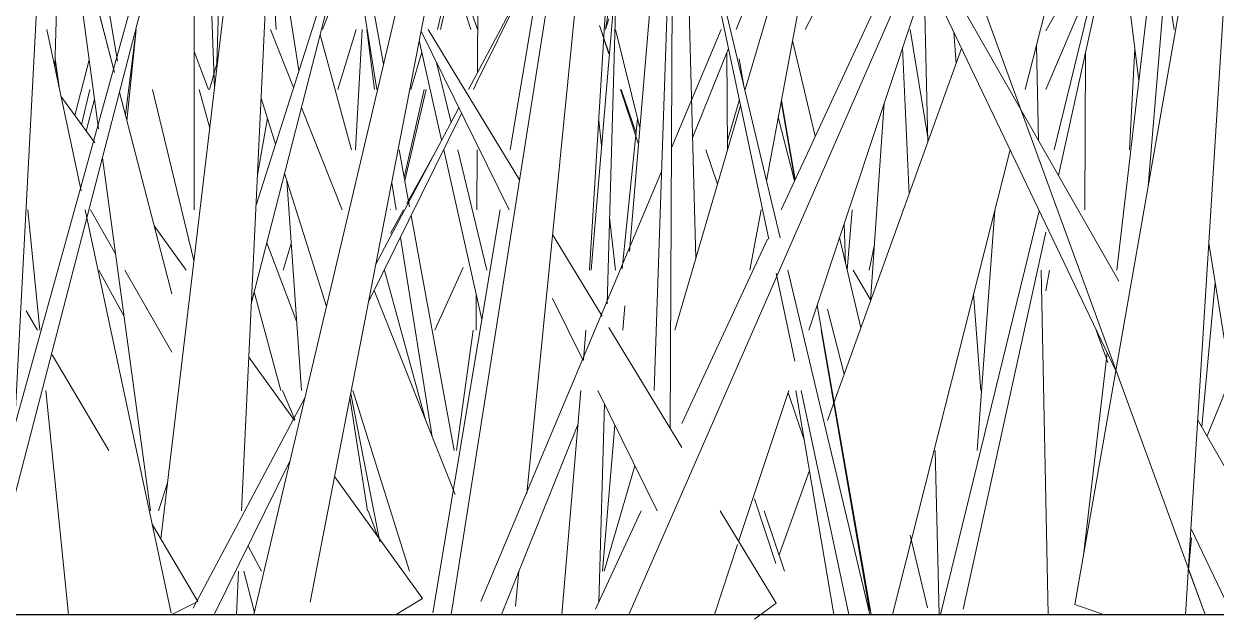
# Model space of a CAD drawing. Header units: millimetres. Extents: x -9575 to 27274, y -4387 to 11354.
# Drawn here: x -5322.4 to -5267.7, y 3047.8 to 3075.1 of the extents above; entities that cross this region are included whole.
import ezdxf

# ---------------------------------------------------------------- set-up
doc = ezdxf.new("R2010")
doc.units = ezdxf.units.MM
doc.layers.add('G-IMPT', color=8, linetype='Continuous', lineweight=9)

# ---------------------------------------------------------------- blocks, each defined once
blk = doc.blocks.new('Grass Array - 25_dwg-V51-North')
at = {"layer": 'G-IMPT'}
for p, q in [((-5294.672, 3048), (-5268.103, 3108.71)), ((-5311.859, 3048), (-5297.797, 3107.644)), ((-5300.111, 3069.306), (-5293.827, 3106.897)), ((-5325.174, 3048.158), (-5309.43, 3105.037)), ((-5310.042, 3102.624), (-5316.117, 3051.457)), ((-5302.806, 3048), (-5294.848, 3098.738)), ((-5273.064, 3098.032), (-5287.691, 3066.547)), ((-5299.823, 3097.211), (-5309.272, 3048.562)), ((-5294.473, 3096.341), (-5296.466, 3063.788)), ((-5305.911, 3073.227), (-5309.943, 3095.313)), ((-5312.086, 3094.796), (-5322.988, 3052.752)), ((-5274.234, 3048.454), (-5266.275, 3093.821)), ((-5312.424, 3052.752), (-5310.516, 3092.716)), ((-5294.643, 3064.638), (-5292.334, 3092.103)), ((-5276.496, 3072.065), (-5271.613, 3091.377)), ((-5295.734, 3089.846), (-5299.351, 3053.549)), ((-5301.602, 3072.844), (-5301.513, 3088.51)), ((-5289.331, 3072.065), (-5284.57, 3088.299)), ((-5320.546, 3087.78), (-5318.099, 3073.369)), ((-5274.979, 3068.13), (-5270.61, 3087.998)), ((-5268.254, 3048), (-5282.556, 3087.175)), ((-5285.327, 3085.859), (-5289.751, 3074.823)), ((-5271.435, 3085.76), (-5269.671, 3074.823)), ((-5266.799, 3085.508), (-5269.16, 3048)), ((-5314.588, 3066.547), (-5314.596, 3085.116)), ((-5314.588, 3066.547), (-5314.596, 3085.116)), ((-5292.445, 3084.996), (-5288.245, 3065.211)), ((-5286.426, 3061.029), (-5278.618, 3084.55)), ((-5292.126, 3084.241), (-5291.598, 3064.333)), ((-5320.98, 3073.088), (-5320.665, 3083.756)), ((-5292.776, 3056.532), (-5292.64, 3083.766)), ((-5311.968, 3062.31), (-5306.962, 3081.817)), ((-5320.502, 3081.542), (-5318.972, 3070.259)), ((-5318.246, 3072.847), (-5320.502, 3081.542)), ((-5286.593, 3074.823), (-5283.059, 3081.562)), ((-5285.926, 3081.001), (-5288.362, 3067.885)), ((-5272.381, 3080.749), (-5275.176, 3069.306)), ((-5322.825, 3056.528), (-5321.564, 3080.341)), ((-5309.789, 3072.942), (-5310.944, 3080.341)), ((-5275.55, 3074.751), (-5272.489, 3080.245)), ((-5307.468, 3079.846), (-5306.222, 3072.065)), ((-5301.61, 3074.823), (-5303.231, 3079.666)), ((-5272.308, 3063.788), (-5270.456, 3079.693)), ((-5272.212, 3079.791), (-5271.295, 3072.486)), ((-5313.662, 3072.134), (-5313.931, 3079.351)), ((-5303.324, 3079.185), (-5301.905, 3074.823)), ((-5287.737, 3065.265), (-5290.869, 3078.39)), ((-5302.016, 3072.065), (-5298.894, 3077.946)), ((-5301.598, 3072.466), (-5298.894, 3077.946)), ((-5313.434, 3077.582), (-5313.545, 3073.258)), ((-5308.708, 3074.823), (-5307.64, 3077.582)), ((-5303.433, 3074.823), (-5302.811, 3077.582)), ((-5302.717, 3077.32), (-5303.306, 3074.823)), ((-5296.402, 3063.788), (-5295.218, 3077.775)), ((-5295.37, 3072.416), (-5295.218, 3077.775)), ((-5292.855, 3077.467), (-5293.511, 3058.27)), ((-5272.353, 3059.176), (-5281.023, 3077.305)), ((-5280.369, 3077.582), (-5272.212, 3063.277)), ((-5270.068, 3077.285), (-5270.87, 3067.628)), ((-5310.985, 3077.113), (-5310.826, 3074.823)), ((-5281.138, 3076.959), (-5280.964, 3069.658)), ((-5273.492, 3076.911), (-5275.551, 3072.065)), ((-5308.868, 3075.833), (-5311.755, 3066.772)), ((-5295.582, 3075.772), (-5295.744, 3074.823)), ((-5318.246, 3072.847), (-5318.965, 3075.621)), ((-5295.741, 3074.823), (-5295.582, 3075.312)), ((-5319.769, 3067.416), (-5321.35, 3074.823)), ((-5317.744, 3070.914), (-5317.249, 3074.823)), ((-5317.248, 3074.823), (-5317.671, 3070.633)), ((-5310.038, 3072.162), (-5311.095, 3074.823)), ((-5307.377, 3069.306), (-5308.821, 3074.573)), ((-5307.163, 3074.823), (-5308, 3072.065)), ((-5306.885, 3074.823), (-5307.204, 3069.306)), ((-5306.683, 3074.823), (-5306.32, 3072.065)), ((-5300.158, 3066.547), (-5304.187, 3074.742)), ((-5302.64, 3072.808), (-5303.861, 3074.823)), ((-5296.009, 3075.004), (-5295.582, 3073.7)), ((-5296.009, 3075.004), (-5295.582, 3073.744)), ((-5294.166, 3070.313), (-5295.281, 3074.823)), ((-5292.712, 3069.398), (-5290.432, 3074.823)), ((-5280.969, 3069.867), (-5281.777, 3074.823)), ((-5279.664, 3073.263), (-5279.773, 3074.691)), ((-5304.272, 3074.307), (-5303.25, 3069.738)), ((-5286.122, 3069.923), (-5287.168, 3074.314)), ((-5286.122, 3069.923), (-5287.168, 3074.314)), ((-5282.12, 3074), (-5281.825, 3067.272)), ((-5275.891, 3069.73), (-5275.98, 3074.105)), ((-5320.968, 3073.482), (-5320.757, 3072.065)), ((-5314.591, 3073.81), (-5313.93, 3072.065)), ((-5304.155, 3073.785), (-5304.658, 3072.065)), ((-5290.101, 3073.952), (-5291.744, 3069.851)), ((-5290.182, 3073.748), (-5290.153, 3069.306)), ((-5289.379, 3072.148), (-5289.606, 3073.479)), ((-5279.417, 3073.948), (-5285.566, 3056.897)), ((-5273.772, 3066.547), (-5273.743, 3073.752)), ((-5271.718, 3069.306), (-5271.479, 3073.953)), ((-5320.788, 3072.188), (-5320.97, 3073.415)), ((-5320.062, 3070.879), (-5319.401, 3073.427)), ((-5313.891, 3072.065), (-5313.517, 3073.355)), ((-5302.815, 3070.558), (-5303.479, 3073.303)), ((-5302.64, 3072.808), (-5299.681, 3067.925)), ((-5301.598, 3072.466), (-5301.796, 3072.065)), ((-5295.37, 3072.416), (-5295.66, 3062.242)), ((-5319.368, 3072.065), (-5319.757, 3070.455)), ((-5315.612, 3062.698), (-5318.012, 3071.944)), ((-5315.612, 3062.698), (-5318.012, 3071.944)), ((-5316.496, 3072.065), (-5314.601, 3064.229)), ((-5313.881, 3070.293), (-5314.362, 3072.065)), ((-5304.963, 3068.032), (-5304.055, 3072.065)), ((-5303.957, 3072.065), (-5304.939, 3067.9)), ((-5295.047, 3072.065), (-5294.229, 3069.566)), ((-5295.013, 3072.065), (-5294.337, 3070.07)), ((-5319.152, 3069.615), (-5320.697, 3071.761)), ((-5319.157, 3071.621), (-5319.549, 3070.165)), ((-5311.521, 3071.663), (-5310.864, 3069.567)), ((-5292.567, 3061.029), (-5289.545, 3071.334)), ((-5289.602, 3071.604), (-5290.156, 3069.673)), ((-5287.684, 3071.534), (-5287.056, 3067.913)), ((-5287.045, 3067.936), (-5287.679, 3071.562)), ((-5283.592, 3062.371), (-5282.962, 3071.463)), ((-5311.236, 3070.755), (-5311.689, 3068.156)), ((-5307.806, 3066.547), (-5309.674, 3071.248)), ((-5302.334, 3070.973), (-5306.597, 3062.334)), ((-5306.261, 3064.065), (-5302.46, 3071.228)), ((-5294.978, 3063.848), (-5294.268, 3070.727)), ((-5287.821, 3070.795), (-5287.073, 3067.876)), ((-5296.047, 3070.635), (-5295.919, 3069.493)), ((-5304.717, 3066.682), (-5305.195, 3069.306)), ((-5304.838, 3066.841), (-5303.513, 3069.243)), ((-5303.153, 3069.306), (-5301.412, 3061.519)), ((-5301.177, 3063.788), (-5302.512, 3069.306)), ((-5301.638, 3066.547), (-5301.622, 3069.306)), ((-5291.142, 3069.306), (-5290.605, 3067.721)), ((-5282.58, 3048), (-5277.195, 3069.3)), ((-5318.792, 3068.934), (-5316.598, 3052.752)), ((-5310.447, 3068.236), (-5308.53, 3062.12)), ((-5301.451, 3048.604), (-5293.168, 3068.313)), ((-5310.343, 3067.905), (-5309.671, 3058.27)), ((-5305.538, 3067.787), (-5305.339, 3066.547)), ((-5322.221, 3066.547), (-5321.666, 3061.029)), ((-5315.639, 3048.063), (-5319.584, 3066.547)), ((-5319.347, 3066.547), (-5318.196, 3064.535)), ((-5305.596, 3066.561), (-5305.594, 3066.547)), ((-5305.596, 3065.468), (-5305.001, 3066.547)), ((-5303.659, 3048.079), (-5300.572, 3066.547)), ((-5288.611, 3066.547), (-5289.123, 3063.788)), ((-5284.438, 3066.547), (-5284.658, 3063.788)), ((-5275.86, 3066.509), (-5280.382, 3048)), ((-5277.892, 3066.541), (-5278.706, 3055.511)), ((-5314.959, 3063.788), (-5316.423, 3065.822)), ((-5302.677, 3055.511), (-5304.645, 3066.29)), ((-5295.548, 3066.193), (-5295.277, 3063.788)), ((-5284.734, 3064.092), (-5284.802, 3065.921)), ((-5305.138, 3065.29), (-5303.676, 3056.15)), ((-5298.167, 3065.428), (-5295.897, 3061.683)), ((-5284.033, 3061.148), (-5285.016, 3065.276)), ((-5284.033, 3061.148), (-5285.016, 3065.276)), ((-5279.351, 3048.25), (-5275.55, 3065.535)), ((-5311.268, 3065.036), (-5309.889, 3061.394)), ((-5310.141, 3065.006), (-5310.51, 3063.788)), ((-5288.314, 3065.204), (-5292.242, 3056.75)), ((-5283.654, 3063.788), (-5283.412, 3064.965)), ((-5268.089, 3065.017), (-5267.205, 3059.54)), ((-5317.806, 3061.659), (-5318.956, 3063.788)), ((-5317.768, 3063.788), (-5315.612, 3060.021)), ((-5303.983, 3056.923), (-5305.864, 3063.788)), ((-5302.258, 3063.915), (-5303.565, 3061.029)), ((-5287.915, 3063.655), (-5287.058, 3059.62)), ((-5283.617, 3048), (-5287.384, 3063.788)), ((-5283.602, 3062.451), (-5284.385, 3063.788)), ((-5283.602, 3062.451), (-5284.385, 3063.788)), ((-5275.452, 3048), (-5275.771, 3063.788)), ((-5275.39, 3063.788), (-5275.55, 3062.838)), ((-5268.167, 3056.185), (-5265.074, 3063.788)), ((-5268.406, 3056.603), (-5267.798, 3063.214)), ((-5310.616, 3058.27), (-5311.844, 3062.792)), ((-5302.626, 3053.507), (-5306.34, 3062.855)), ((-5301.669, 3061.029), (-5301.66, 3062.628)), ((-5278.53, 3058.27), (-5278.865, 3062.694)), ((-5296.764, 3059.642), (-5298.166, 3062.493)), ((-5294.946, 3061.029), (-5294.852, 3062.152)), ((-5283.563, 3048), (-5286.041, 3062.187)), ((-5285.566, 3061.995), (-5284.802, 3059.015)), ((-5321.765, 3061.029), (-5322.291, 3061.919)), ((-5321.765, 3061.029), (-5322.291, 3061.919)), ((-5302.562, 3055.511), (-5301.801, 3061.029)), ((-5296.75, 3059.676), (-5296.635, 3061.029)), ((-5295.582, 3061.163), (-5292.242, 3055.651)), ((-5285.861, 3061.029), (-5283.633, 3048.185)), ((-5273.242, 3061.029), (-5272.714, 3059.546)), ((-5318.509, 3055.511), (-5321.1, 3059.901)), ((-5318.509, 3055.511), (-5321.1, 3059.901)), ((-5309.996, 3056.89), (-5312.088, 3059.798)), ((-5273.814, 3050.846), (-5272.748, 3060.003)), ((-5321.389, 3058.27), (-5320.357, 3048)), ((-5310.544, 3058.27), (-5309.972, 3056.934)), ((-5307.323, 3058.27), (-5304.728, 3049.993)), ((-5297.738, 3048), (-5296.869, 3058.27)), ((-5293.377, 3052.752), (-5296.09, 3058.27)), ((-5289.637, 3051.354), (-5287.341, 3058.27)), ((-5287.369, 3058.185), (-5286.632, 3056.013)), ((-5285.268, 3048), (-5287.017, 3058.27)), ((-5286.771, 3058.27), (-5284.591, 3048)), ((-5314.635, 3048.286), (-5309.519, 3057.926)), ((-5306.64, 3052.752), (-5307.45, 3057.944)), ((-5307.417, 3058.113), (-5306.084, 3051.331)), ((-5295.791, 3057.662), (-5296.05, 3048.552)), ((-5296.998, 3056.746), (-5300.503, 3048)), ((-5295.874, 3049.993), (-5295.311, 3056.686)), ((-5268.597, 3056.939), (-5263.81, 3048.544)), ((-5280.629, 3055.511), (-5280.451, 3048)), ((-5310.202, 3055.027), (-5313.669, 3048)), ((-5304.126, 3048.735), (-5308.152, 3054.328)), ((-5295.803, 3049.993), (-5294.39, 3054.812)), ((-5286.393, 3054.604), (-5287.786, 3050.74)), ((-5315.81, 3054.043), (-5316.221, 3052.752)), ((-5288.904, 3053.302), (-5287.932, 3050.334)), ((-5306.615, 3052.752), (-5306.169, 3051.573)), ((-5294.099, 3052.752), (-5296.194, 3048.243)), ((-5290.485, 3052.752), (-5287.919, 3048.518)), ((-5287.533, 3049.993), (-5288.468, 3052.752)), ((-5314.429, 3048.597), (-5316.503, 3052.112)), ((-5314.429, 3048.597), (-5316.503, 3052.112)), ((-5280.974, 3048.301), (-5281.768, 3051.637)), ((-5280.974, 3048.301), (-5281.768, 3051.637)), ((-5267.008, 3048), (-5268.874, 3051.9)), ((-5311.503, 3049.993), (-5312.121, 3051.138)), ((-5290.75, 3048), (-5289.684, 3051.213)), ((-5269.01, 3050.035), (-5268.874, 3051.52)), ((-5312.651, 3048), (-5312.556, 3049.993)), ((-5311.824, 3048.096), (-5312.316, 3049.993)), ((-5311.824, 3048.096), (-5312.316, 3049.993)), ((-5299.706, 3049.99), (-5299.866, 3048.383)), ((-5268.254, 3048), (-5268.981, 3049.993)), ((-5314.429, 3048.597), (-5315.61, 3048)), ((-5304.126, 3048.735), (-5305.333, 3048)), ((-5288.904, 3047.787), (-5287.919, 3048.518)), ((-5274.234, 3048.454), (-5272.907, 3048))]:
    blk.add_line(p, q, dxfattribs=at)
blk = doc.blocks.new('Grass Array - Grass Array-V52-North')
blk.add_blockref('Grass Array - 25_dwg-V51-North', (0, 0))

msp = doc.modelspace()

# ---------------------------------------------------------------- linework, layer by layer
msp.add_line((-5839.745, 3048), (-5040.568, 3048))

# ---------------------------------------------------------------- block references
msp.add_blockref('Grass Array - Grass Array-V52-North', (0, 0))

doc.saveas('drawing.dxf')
